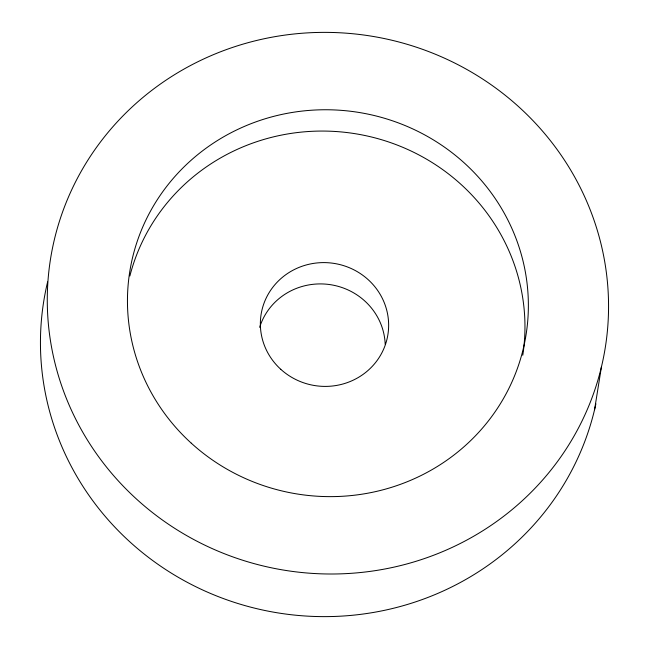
<?xml version="1.0" encoding="UTF-8"?>
<svg xmlns="http://www.w3.org/2000/svg" width="649" height="649" viewBox="0 0 649 649"><rect width="100%" height="100%" fill="white"/><g stroke="black" fill="none" stroke-linecap="round" stroke-linejoin="round"><path stroke-width="0.97" d="M594.573 409.681L601.396 367.058A280.895 270.552 9.1 0 0 245.72 43.337A280.895 270.552 9.1 0 0 136.623 499.17A280.895 270.552 9.1 0 0 601.396 367.058M259.649 327.323A64.202 61.842 9.1 0 1 329.278 284.513A64.202 61.842 9.1 0 1 385.19 344.343M595.904 403.816A280.895 270.552 9.1 0 1 261.141 609.679A280.895 270.552 9.1 0 1 47.604 281.942M129.881 275.955A200.638 193.248 9.1 0 1 363.343 135.179A200.638 193.248 9.1 0 1 522.769 355.279M280.774 369.297A64.202 61.842 9.1 0 0 387.007 339.103A64.202 61.842 9.1 0 0 305.711 265.108A64.202 61.842 9.1 0 0 280.774 369.297M191.277 443.178A200.638 193.248 9.1 0 0 523.256 348.813A200.638 193.248 9.1 0 0 269.205 117.583A200.638 193.248 9.1 0 0 191.277 443.178"/></g></svg>
